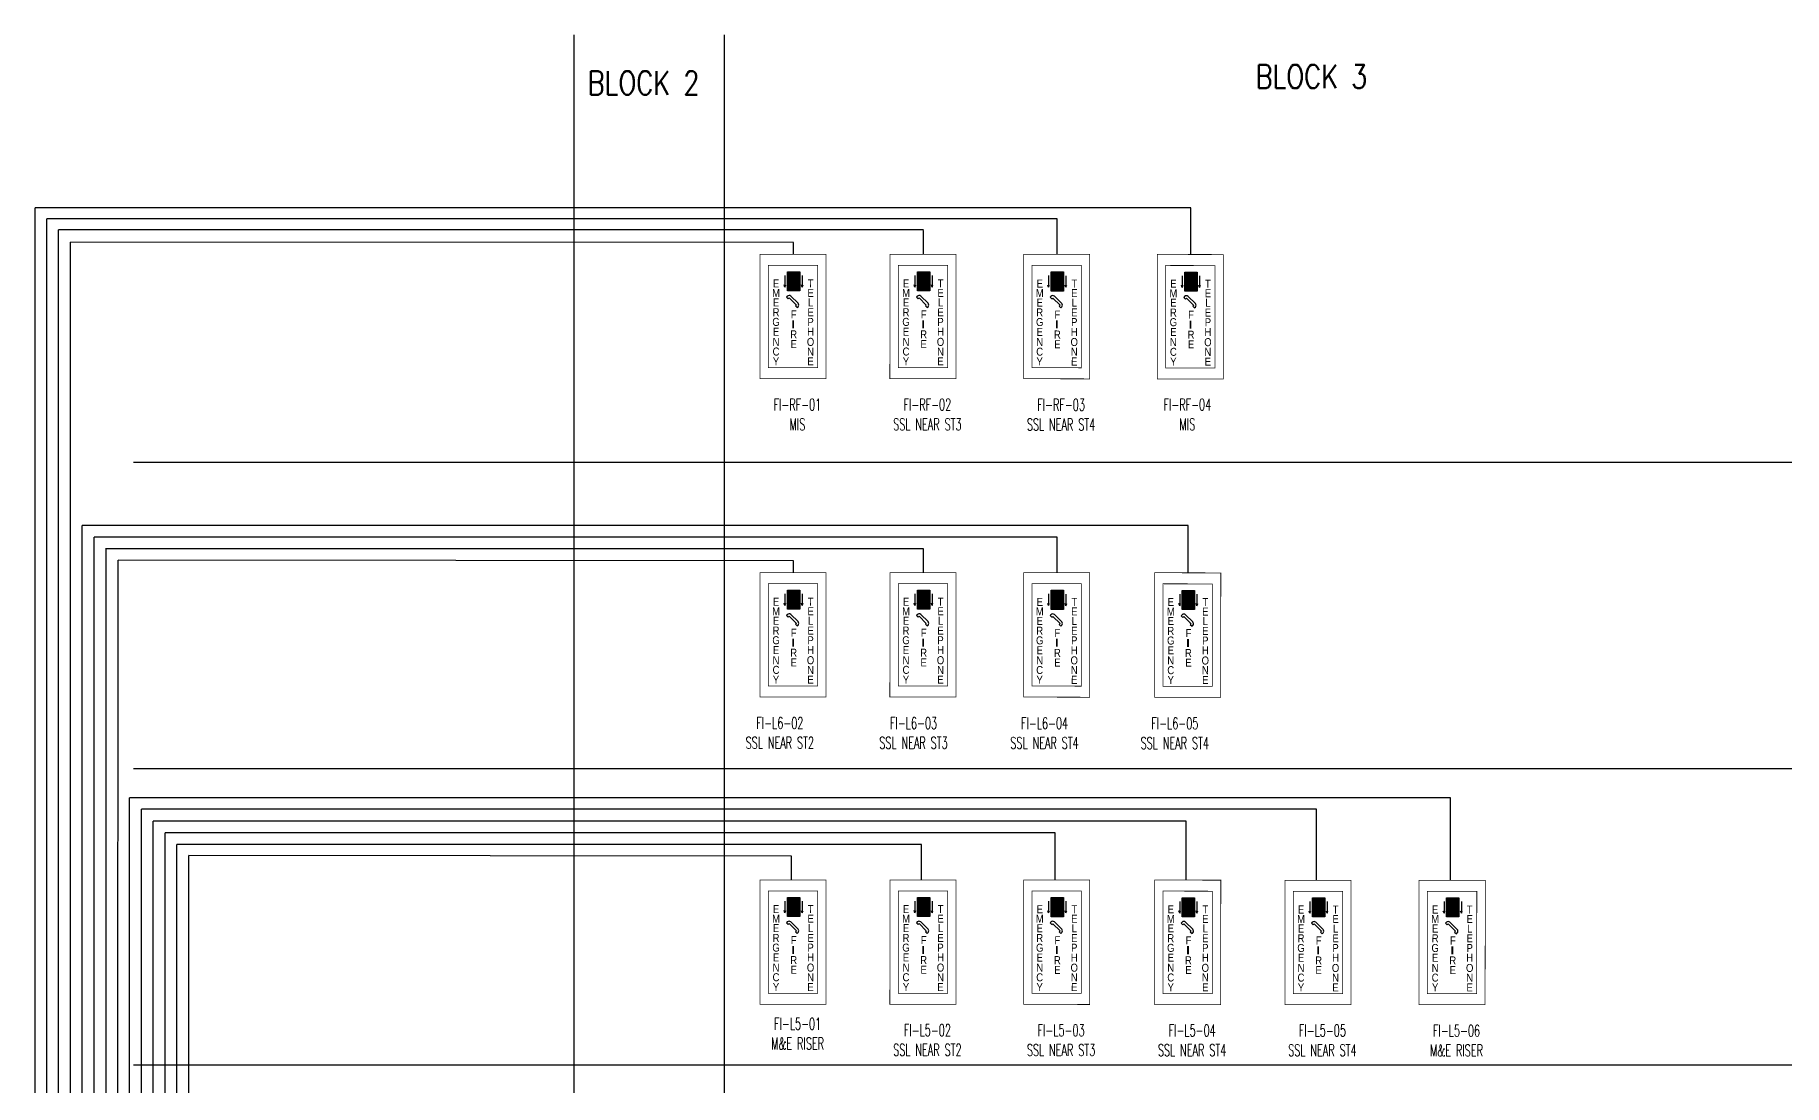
# Model space of a CAD drawing. Header units: millimetres. Extents: x -30493 to 72097, y 1646 to 74418.
# Drawn here: x 12444 to 49425, y 29701 to 51907 of the extents above; entities that cross this region are included whole.
import ezdxf
from ezdxf.enums import TextEntityAlignment as Align

# ---------------------------------------------------------------- set-up
doc = ezdxf.new("R2010")
doc.units = ezdxf.units.MM
doc.header["$LTSCALE"] = 1000
for name, color, linetype in [('COL', 7, 'Continuous'), ('E-_ANOTLEVL_E-_N_', 8, 'Continuous'), ('E-_ANOTLEVL_T-_N_', 7, 'Continuous'), ('ELV FIRE_HANDSET (PWD)', 1, 'Continuous'), ('FIRE_HANDSET', 1, 'Continuous')]:
    doc.layers.add(name, color=color, linetype=linetype)
doc.styles.add('ARIAL', font='arial.ttf', dxfattribs={"width": 0.8})
doc.styles.add('SIMPLEX', font='simplex.shx', dxfattribs={"width": 0.6})
doc.styles.add('SIMPLEX_PSE', font='simplex.shx', dxfattribs={"width": 0.8})

# ---------------------------------------------------------------- blocks, each defined once
blk = doc.blocks.new('FI')
h = blk.add_hatch(color=1)
h.dxf.hatch_style = 1
h.paths.add_polyline_path([(-16.9, 78.4), (20.6, 78.4), (20.6, 137.1), (-16.9, 137.1)])
at = {"color": 1}
for p, q in [((-24.7, 125.6, 0), (-24.7, 89.8, 0)), ((28.3, 125.6, 0), (28.3, 89.8, 0)), ((-24.7, 89.8, 0), (-27, 96.6, 0)), ((-24.7, 89.8, 0), (-22.3, 96.6, 0)), ((28.3, 89.8, 0), (26, 96.6, 0)), ((28.3, 89.8, 0), (30.7, 96.6, 0))]:
    blk.add_line(p, q, dxfattribs=at)
at = {"color": 1, "const_width": 2.1}
blk.add_lwpolyline([(75.8, 157.2), (75.8, -157.2), (-75.8, -157.2), (-75.8, 157.2), (75.8, 157.2)], dxfattribs=at)
at = {"color": 1, "elevation": 0}
blk.add_lwpolyline([(-20.1, 59.4), (-14.8, 54.2), (-12.1, 56.9), (10.3, 34.9), (7.7, 32.1), (13.2, 27), (15.8, 29.7, 0.414222), (15.5, 40.3), (-6.9, 62.2, 0.414222), (-17.5, 62.1)], format="xyb", close=True, dxfattribs=at)
at = {"layer": 'COL', "color": 1, "const_width": 2.1}
blk.add_lwpolyline([(-101.5, -191), (-101.5, 191), (101.5, 191), (101.5, -191)], close=True, dxfattribs=at)
at = {"layer": 'ELV FIRE_HANDSET (PWD)', "color": 1, "elevation": 0}
blk.add_lwpolyline([(20.6, 137.1), (20.6, 78.4), (-16.9, 78.4), (-16.9, 137.1)], close=True, dxfattribs=at)
at = {"color": 1, "style": 'ARIAL', "width": 0.85}
for s, p in [('E', (-52, 89)), ('T', (54, 89)), ('M', (-52, 59.9)), ('E', (-52, 30.7)), ('E', (54, 59.9)), ('L', (54, 30.7)), ('R', (-52, 0.6)), ('F', (2.2, -6.1)), ('E', (54, 0.6)), ('G', (-52, -29.1)), ('E', (-52, -59.2)), ('R', (2.2, -67.3)), ('I', (-0.5, -36.2)), ('I', (2.2, -36.2)), ('H', (54, -59.2)), ('P', (54, -29.1)), ('C', (-52, -120)), ('N', (-52, -90.3)), ('E', (2.2, -97.1)), ('O', (54, -90.3)), ('N', (54, -120)), ('Y', (-52, -150.1)), ('E', (54, -150.1))]:
    blk.add_text(s, height=24.6, dxfattribs=at).set_placement(p, align=Align.CENTER)

msp = doc.modelspace()

# ---------------------------------------------------------------- linework, layer by layer
at = {"color": 6}
for p, q in [((23840, 51907), (23840, 1646)), ((27018, 51907), (27018, 1646))]:
    msp.add_line(p, q, dxfattribs=at)
at = {"color": 7}
for p, q in [((12444, 20839), (12448, 48252)), ((36883, 48252), (12448, 48252)), ((36883, 47266), (36883, 48252)), ((12694, 20589), (12694, 48022)), ((34056, 48018), (12694, 48022)), ((12944, 20339), (12944, 47785)), ((31230, 47785), (12944, 47785)), ((31230, 47271), (31230, 47771)), ((34056, 47268), (34056, 48018)), ((13194, 20089), (13194, 47524)), ((28482, 47521), (13194, 47524)), ((28482, 47271), (28482, 47521)), ((13444, 19839), (13444, 41533)), ((36827, 41533), (13444, 41533)), ((36827, 40533), (36827, 41533)), ((13694, 19589), (13694, 41286)), ((34056, 41286), (13694, 41286)), ((13944, 19339), (13948, 41052)), ((34056, 40536), (34056, 41286)), ((31230, 41039), (13948, 41042)), ((14194, 19089), (14203, 40801)), ((28482, 40789), (14203, 40801)), ((28482, 40539), (28482, 40789)), ((31230, 40539), (31230, 41039)), ((42374, 35776), (14444, 35776)), ((14444, 18839), (14444, 35776)), ((14694, 18589), (14694, 35532)), ((39538, 35532), (14694, 35532)), ((39538, 34032), (39538, 35532)), ((42374, 34026), (42374, 35776)), ((36784, 35282), (14944, 35282)), ((14944, 18339), (14944, 35282)), ((36784, 34032), (36784, 35282)), ((15194, 18089), (15194, 35034)), ((34013, 35034), (15194, 35034)), ((31187, 34787), (15444, 34787)), ((15444, 17839), (15444, 34787)), ((31187, 34037), (31187, 34787)), ((34013, 34034), (34013, 35034)), ((15694, 17589), (15699, 34553)), ((28439, 34540), (15699, 34553)), ((28439, 34040), (28439, 34540))]:
    msp.add_line(p, q, dxfattribs=at)
at = {"layer": 'E-_ANOTLEVL_E-_N_'}
for p, q in [((14525, 42875), (72097, 42875)), ((14525, 36392), (72097, 36392)), ((14525, 30126), (72097, 30126))]:
    msp.add_line(p, q, dxfattribs=at)

# ---------------------------------------------------------------- block references
at = {"layer": 'FIRE_HANDSET', "color": 1, "xscale": 6.890679292343818, "yscale": 6.890679292343818, "zscale": 6.890679292343818, "rotation": 359.9571210722959}
for p in [(28471, 45955), (31219, 45955), (34046, 45952), (36872, 45949), (28471, 39223), (31219, 39223), (34046, 39220), (36817, 39217), (28471, 32723), (31219, 32723), (34046, 32721), (36817, 32718), (39571, 32715), (42407, 32715)]:
    msp.add_blockref('FI', p, dxfattribs=at)

# ---------------------------------------------------------------- texts
at = {"color": 7, "char_height": 250, "width": 8860.1, "attachment_point": 2, "style": 'SIMPLEX'}
for s, insert in [('FI-RF-01\\PMIS', (28564, 44215)), ('FI-RF-02\\PSSL NEAR ST3', (31312, 44215)), ('FI-RF-03\\PSSL NEAR ST4', (34139, 44212)), ('FI-RF-04\\PMIS', (36809, 44215)), ('FI-L6-02\\PSSL NEAR ST2', (28193, 37482)), ('FI-L6-03\\PSSL NEAR ST3', (31019, 37480)), ('FI-L6-04\\PSSL NEAR ST4', (33790, 37477)), ('FI-L6-05\\PSSL NEAR ST4', (36544, 37474)), ('FI-L5-01\\PM&E RISER', (28569, 31121)), ('FI-L5-02\\PSSL NEAR ST2', (31312, 30986)), ('FI-L5-03\\PSSL NEAR ST3', (34139, 30983)), ('FI-L5-04\\PSSL NEAR ST4', (36910, 30980)), ('FI-L5-05\\PSSL NEAR ST4', (39664, 30978)), ('FI-L5-06\\PM&E RISER', (42500, 30975))]:
    msp.add_mtext(s, dxfattribs=dict(at, insert=insert))
at = {"layer": 'E-_ANOTLEVL_T-_N_', "color": 6, "char_height": 500, "width": 3606.25, "attachment_point": 7, "style": 'SIMPLEX_PSE'}
for s, insert in [('BLOCK 2', (24129, 50645)), ('BLOCK 3', (38250, 50779))]:
    msp.add_mtext(s, dxfattribs=dict(at, insert=insert))

doc.saveas('drawing.dxf')
